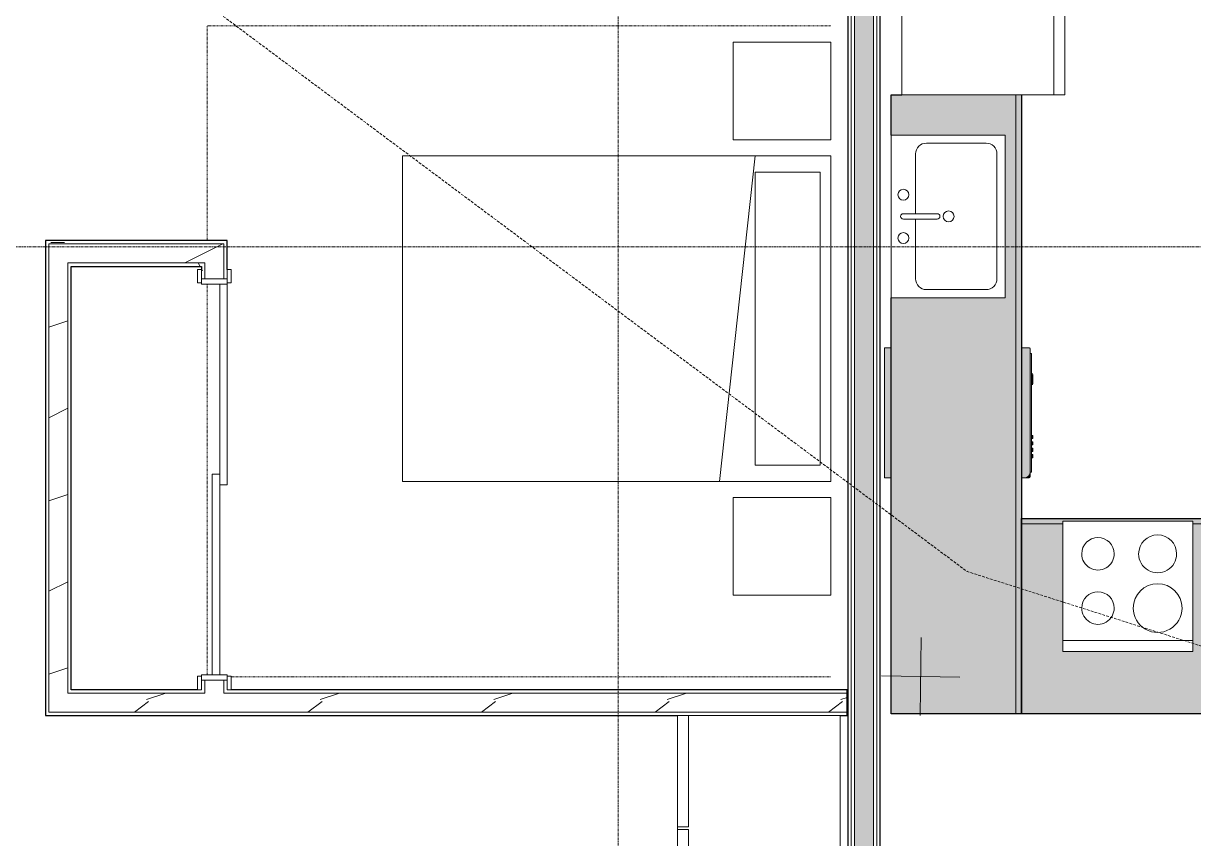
# Model space of a CAD drawing. Header units: inches. Extents: x -10205 to 13964, y -460 to 30702.
# Drawn here: x -2600.9 to -2385.2, y 11425.5 to 11575.8 of the extents above; entities that cross this region are included whole.
import ezdxf

# ---------------------------------------------------------------- set-up
doc = ezdxf.new("R2010")
doc.units = ezdxf.units.IN
doc.header["$MEASUREMENT"] = 0
for name, pattern in [('Dash 1_16_', [0.125, 0.0625, -0.0625]), ('Grid Line 1_2_', [0.875, 0.5, -0.125, 0.125, -0.125]), ('IMPORT-DASHED _2_', [0.75, 0.5, -0.25])]:
    doc.linetypes.add(name, pattern=pattern)
for name, color, linetype, lineweight in [('0-1', 7, 'Continuous', 5), ('0-4', 7, 'Continuous', 9), ('00base_6150001_dwg', 147, 'Continuous', 13), ('4', 147, 'Continuous', 13), ('A-DOOR-3', 7, 'Continuous', 9), ('A-DOOR-4', 250, 'Continuous', 13), ('A-DOOR-FRAM-2', 250, 'Continuous', 13), ('A-WALL', 113, 'Continuous', 9), ('A-WALL-5', 130, 'Continuous', 25), ('A-WALL-6', 7, 'Continuous', 9), ('A-WALL-PATT-3', 7, 'Continuous', 9), ('A-WALL-PATT-4', 8, 'Continuous', 9), ('A-WALL-PATT-5', 111, 'Continuous', 9), ('E_TOPO_DTM_Contours_Minor', 147, 'IMPORT-DASHED _2_', 13), ('I-FURN-3', 7, 'Continuous', 9), ('I-FURN-HDLN-2', 254, 'Dash 1_16_', 9), ('I-WALL-2', 2, 'Continuous', 25), ('P-SANR-FIXT-5', 7, 'Continuous', 9), ('Q-CASE-2', 254, 'Continuous', 9), ('Q-CASE-5', 130, 'Continuous', 25), ('Q-CASE-6', 7, 'Continuous', 9), ('Q-SPCQ-2', 8, 'Continuous', 9), ('Q-SPCQ-3', 7, 'Continuous', 9), ('S-GRID-1', 1, 'Grid Line 1_2_', 9)]:
    doc.layers.add(name, color=color, linetype=linetype, lineweight=lineweight)
pattern_1 = [(0, (0, 0), (61.44, 15.36), [2.534, -43.546, 2.534, -43.546, -245.76]), (0, (0, 0), (61.44, 15.36), [-92.16, 2.534, -89.626, 2.534, -43.546, -107.52]), (0, (0, 0), (61.44, 15.36), [-230.4, 2.534, -28.186, 2.534, -74.266]), (120, (23.04, 7.68), (-44.02215, 45.5286), [2.534, -43.546, 2.534, -43.546, -245.76]), (120, (23.04, 7.68), (-44.02215, 45.5286), [-92.16, 2.534, -89.626, 2.534, -43.546, -107.52]), (120, (23.04, 7.68), (-44.02215, 45.5286), [-230.4, 2.534, -28.186, 2.534, -74.266]), (240, (30.72, 38.4), (-17.41785, -60.8886), [2.534, -43.546, 2.534, -43.546, -245.76]), (240, (30.72, 38.4), (-17.41785, -60.8886), [-92.16, 2.534, -89.626, 2.534, -43.546, -107.52]), (240, (30.72, 38.4), (-17.41785, -60.8886), [-230.4, 2.534, -28.186, 2.534, -74.266])]
pattern_2 = [(216.87, (12.795, 31.987), (95.9612857, 63.9749714), [15.994, -143.942]), (206.565, (31.987, 22.391), (-31.986981, -31.986924), [35.763, -35.763]), (198.435, (31.987, 6.397), (-63.974746, -31.987128), [20.231, -80.922])]

# ---------------------------------------------------------------- blocks, each defined once
blk = doc.blocks.new('FOLDING_SLIDING CLOSET - 72_ x 80_-1372823-SITE PLAN - CAD FILE')
at = {"layer": 'A-DOOR-3'}
for p, q in [((-36.25, 3), (-38.75, 3)), ((-38.75, 3), (-38.75, 2.25)), ((-38.75, 2.25), (-36.25, 2.25)), ((-36.25, 2.25), (-36.25, 3)), ((38.75, 3), (36.25, 3)), ((36.25, 3), (36.25, 2.25)), ((36.25, 2.25), (38.75, 2.25)), ((38.75, 2.25), (38.75, 3)), ((-36.25, -2.5), (-38.75, -2.5)), ((-38.75, -2.5), (-38.75, -3.25)), ((-38.75, -3.25), (-36.25, -3.25)), ((-36.25, -3.25), (-36.25, -2.5)), ((38.75, -2.5), (36.25, -2.5)), ((36.25, -2.5), (36.25, -3.25)), ((36.25, -3.25), (38.75, -3.25)), ((38.75, -3.25), (38.75, -2.5))]:
    blk.add_line(p, q, dxfattribs=at)
at = {"layer": 'A-DOOR-4'}
for p, q in [((1, 2.25), (-36, 2.25)), ((-36, 2.25), (-36, 0.87)), ((1, 0.87), (1, 2.25)), ((-36, 0.87), (1, 0.87)), ((36, 0.87), (-1, 0.87)), ((-1, 0.87), (-1, -0.5)), ((36, -0.5), (36, 0.87)), ((-1, -0.5), (36, -0.5))]:
    blk.add_line(p, q, dxfattribs=at)
at = {"layer": 'A-DOOR-FRAM-2'}
for p, q in [((-36, 2.25), (-37, 2.25)), ((-37, 2.25), (-37, -2.5)), ((-36, -2.5), (-36, 2.25)), ((36, 2.25), (36, -2.5)), ((37, 2.25), (36, 2.25)), ((37, -2.5), (37, 2.25)), ((-37, -2.5), (-36, -2.5)), ((36, -2.5), (37, -2.5))]:
    blk.add_line(p, q, dxfattribs=at)
blk = doc.blocks.new('OD_CW_Base Cabinet - OD_CW_Base Cabinet-1413929-SITE PLAN - CAD FILE')
at = {"layer": 'Q-CASE-2'}
for points in [[(8.36, 11), (8.36, 11.5), (32.36, 11.5), (32.36, 11), (104.6, 11), (104.6, 12), (0.74, 12), (0.74, 11), (2.17, 11)], [(0.74, -24), (104.6, -24), (104.6, 11), (32.36, 11), (32.36, -12.5), (8.36, -12.5), (8.36, 11), (0.74, 11)]]:
    blk.add_hatch(color=256, dxfattribs=at).paths.add_polyline_path(points, flags=0)
at = {"layer": 'Q-CASE-5'}
for p, q in [((0.74, -24), (0.74, 12)), ((0.74, 12), (104.6, 12)), ((104.6, 12), (104.6, -24)), ((104.6, -24), (0.74, -24))]:
    blk.add_line(p, q, dxfattribs=at)
at = {"layer": 'Q-CASE-6'}
for p, q in [((0.74, 11), (0.74, 12)), ((0.74, 12), (104.6, 12)), ((8.36, 11), (0.74, 11)), ((0.74, -24), (0.74, 11)), ((0.74, 11), (8.36, 11)), ((104.6, 11), (32.36, 11)), ((32.36, 11), (104.6, 11)), ((104.6, 12), (104.6, 11)), ((104.6, 11), (104.6, -24)), ((104.6, -24), (0.74, -24))]:
    blk.add_line(p, q, dxfattribs=at)
blk = doc.blocks.new('Sink Kitchen-Single - 30_ x 21_-V25-SITE PLAN - CAD FILE')
at = {"layer": 'P-SANR-FIXT-5'}
for p, q in [((15.62, 10.59), (-14.38, 10.59)), ((-14.38, 10.59), (-14.38, -10.41)), ((15.62, -10.41), (15.62, 10.59)), ((0.12, 8.34), (0.12, 2.09)), ((1.12, 8.34), (1.12, 2.09)), ((0.12, 6.09), (-10.88, 6.09)), ((12.12, 6.09), (1.12, 6.09)), ((-12.88, 4.09), (-12.88, -6.91)), ((14.12, -6.91), (14.12, 4.09)), ((-14.38, -10.41), (15.62, -10.41)), ((-10.88, -8.91), (12.12, -8.91))]:
    blk.add_line(p, q, dxfattribs=at)
for centre, radius, start, end in [((-3.38, 8.34), 1, 360, 180), ((0.62, 8.34), 0.5, 360, 180), ((4.62, 8.34), 1, 360, 180), ((-3.38, 8.34), 1, 180, 0), ((4.62, 8.34), 1, 180, 360), ((-10.88, 4.09), 2, 90, 180), ((12.12, 4.09), 2, 360, 90), ((0.62, 0), 1, 360, 180), ((0.62, 2.09), 0.5, 180, 0), ((0.62, 0), 1, 180, 0), ((-10.88, -6.91), 2, 180, 270), ((12.12, -6.91), 2, 270, 0)]:
    blk.add_arc(centre, radius, start, end, dxfattribs=at)
blk = doc.blocks.new('Refrigerator_-_Side-by-Side_6047 - 36_ X 30_-V26-SITE PLAN - CAD FILE')
at = {"layer": 'Q-SPCQ-3'}
for p, q in [((17.87, 14.42), (-17.88, 14.42)), ((-17.88, 14.42), (-17.88, -15.58)), ((17.87, -15.58), (17.87, 14.42)), ((-17.88, -13.58), (-3.13, -13.58)), ((-17.88, -13.58), (-17.88, -15.58)), ((-3.13, -15.58), (-3.13, -13.58)), ((-2.63, -13.58), (17.87, -13.58)), ((-2.63, -13.58), (-2.63, -15.58)), ((17.87, -15.58), (17.87, -13.58)), ((-17.88, -15.58), (17.87, -15.58)), ((-3.13, -15.58), (-17.88, -15.58)), ((17.87, -15.58), (-2.63, -15.58))]:
    blk.add_line(p, q, dxfattribs=at)
blk = doc.blocks.new('Range - 24_ x 24_-1352610-SITE PLAN - CAD FILE')
at = {"layer": 'Q-SPCQ-3'}
for p, q in [((24, 24), (0, 24)), ((0, 24), (0, 0)), ((24, 0), (24, 24)), ((0, 22), (24, 22)), ((0, 0), (24, 0))]:
    blk.add_line(p, q, dxfattribs=at)
for centre, radius, start, end in [((6.5, 16), 4.5, 360, 180), ((17.5, 16), 3, 360, 180), ((6.5, 16), 4.5, 180, 0), ((17.5, 16), 3, 180, 0), ((6.5, 6), 3.5, 360, 180), ((17.5, 6), 3, 360, 180), ((6.5, 6), 3.5, 180, 0), ((17.5, 6), 3, 180, 0)]:
    blk.add_arc(centre, radius, start, end, dxfattribs=at)
blk = doc.blocks.new('OD_CW_Base Cabinet - OD_CW_Base Cabinet-1441735-SITE PLAN - CAD FILE')
at = {"layer": 'Q-CASE-2'}
for points in [[(114.87, -0.2), (114.87, 0), (0.74, 0), (0.74, -1), (114.87, -1)], [(114.87, -1), (0.74, -1), (0.74, -24), (8.17, -24), (8.17, -3), (38.17, -3), (38.17, -24), (114.87, -24)]]:
    blk.add_hatch(color=256, dxfattribs=at).paths.add_polyline_path(points, flags=0)
at = {"layer": 'Q-CASE-5'}
for p, q in [((0.74, 0), (114.87, 0)), ((114.87, 0), (114.87, -24)), ((0.74, -24), (0.74, -22)), ((8.17, -24), (0.74, -24)), ((114.87, -24), (38.17, -24))]:
    blk.add_line(p, q, dxfattribs=at)
at = {"layer": 'Q-CASE-6'}
for p, q in [((0.74, 0), (114.87, 0)), ((114.87, -1), (0.74, -1)), ((0.74, -1), (114.87, -1)), ((114.87, 0), (114.87, -1)), ((114.87, -1), (114.87, -24)), ((0.74, -24), (0.74, -22)), ((8.17, -24), (0.74, -24)), ((114.87, -24), (38.17, -24))]:
    blk.add_line(p, q, dxfattribs=at)
blk = doc.blocks.new('Bed-Standard - Queen 60_ x 79_-1433484-SITE PLAN - CAD FILE')
at = {"layer": 'I-FURN-3'}
for p, q in [((-19.31, 41.3), (40.69, 41.3)), ((-19.31, -37.7), (-19.31, 41.3)), ((40.69, 41.3), (40.69, -37.7)), ((40.69, -23.7), (-19.31, -17.13)), ((-16.31, -23.7), (37.69, -23.7)), ((-16.31, -35.7), (-16.31, -23.7)), ((37.69, -35.7), (37.69, -23.7)), ((-16.31, -35.7), (37.69, -35.7)), ((40.69, -37.7), (-19.31, -37.7))]:
    blk.add_line(p, q, dxfattribs=at)
at = {"layer": 'I-FURN-HDLN-2'}
for p, q in [((-54.95, 77.3), (17.05, 77.3)), ((25.09, 77.3), (64.69, 77.3)), ((64.69, 77.3), (64.69, -37.7)), ((-55.31, -37.7), (-55.31, 72.83))]:
    blk.add_line(p, q, dxfattribs=at)
blk = doc.blocks.new('Table-Night Stand - 18_ x 18_ x 24_-1372838-SITE PLAN - CAD FILE')
at = {"layer": 'I-FURN-3'}
for p, q in [((0.15, 0), (18.15, 0)), ((0.15, -18), (0.15, 0)), ((18.15, 0), (18.15, -18)), ((18.15, -18), (0.15, -18))]:
    blk.add_line(p, q, dxfattribs=at)
blk = doc.blocks.new('Dishwasher_15404 - 34_ counter-V77-SITE PLAN - CAD FILE')
at = {"layer": 'Q-SPCQ-2'}
h = blk.add_hatch(color=256, dxfattribs=at)
h.paths.add_polyline_path([(25.8, -24), (26.34, -23.86), (26.73, -23.46), (26.87, -22.91), (26.87, -0.2), (26.68, 0), (25.25, 0), (25.25, -24)], flags=0)
h.paths.add_polyline_path([(1.25, -24), (1.25, 0), (0, 0), (0, -24)], flags=0)
for points in [[(27.12, -22.91), (27.12, -1.09), (26.87, -1.09), (26.87, -22.91)], [(27.12, -5.81), (27.37, -5.81), (27.37, -4.96), (27.12, -4.96), (27.12, -5.55)], [(27.37, -6.66), (27.37, -5.81), (27.12, -5.81), (27.12, -6.66)], [(27.37, -16.74), (27.37, -16.15), (27.12, -16.15), (27.12, -16.74)], [(27.37, -17.92), (27.37, -17.33), (27.12, -17.33), (27.12, -17.92)], [(27.37, -19.1), (27.37, -18.51), (27.12, -18.51), (27.12, -19.1)], [(27.37, -20.28), (27.37, -19.69), (27.12, -19.69), (27.12, -20.28)], [(25.8, -24), (26.68, -24), (26.87, -23.69), (26.87, -22.93), (26.68, -23.53), (26.34, -23.86), (26.26, -23.88)]]:
    blk.add_hatch(color=256, dxfattribs=at).paths.add_polyline_path(points, flags=0)
at = {"layer": 'Q-SPCQ-3'}
for p, q in [((1.25, 0), (0, 0)), ((0, 0), (0, -24)), ((26.68, 0), (25.25, 0)), ((26.87, -22.93), (26.87, -0.2)), ((27.12, -1.09), (26.87, -1.09)), ((27.12, -1.09), (27.12, -22.91)), ((27.37, -4.82), (27.12, -4.82)), ((27.37, -4.96), (27.37, -5.81)), ((27.37, -5.81), (27.37, -6.66)), ((27.12, -6.79), (27.37, -6.79)), ((27.37, -16.15), (27.12, -16.15)), ((27.12, -16.74), (27.37, -16.74)), ((27.37, -16.15), (27.37, -16.74)), ((27.37, -17.33), (27.12, -17.33)), ((27.12, -17.92), (27.37, -17.92)), ((27.37, -18.51), (27.12, -18.51)), ((27.12, -19.1), (27.37, -19.1)), ((27.37, -17.33), (27.37, -17.92)), ((27.37, -18.51), (27.37, -19.1)), ((27.37, -19.69), (27.12, -19.69)), ((27.12, -20.28), (27.37, -20.28)), ((27.37, -19.69), (27.37, -20.28)), ((27.12, -22.91), (26.87, -22.91)), ((26.87, -23.8), (26.87, -22.93)), ((0, -24), (1.25, -24)), ((25.25, -24), (25.8, -24)), ((25.8, -24), (26.68, -24))]:
    blk.add_line(p, q, dxfattribs=at)
for centre, radius, start, end in [((26.68, -0.2), 0.197, 360, 90), ((26.68, -0.2), 0.197, 15, 75), ((25.8, -22.93), 1.07, 270, 0), ((26.68, -23.8), 0.197, 270, 0)]:
    blk.add_arc(centre, radius, start, end, dxfattribs=at)
blk = doc.blocks.new('Refrigerator_-_Side-by-Side_6047 - 36_ X 30_-1372843-SITE PLAN - CAD FILE')
at = {"layer": 'Q-SPCQ-3'}
for p, q in [((-17.88, 15.58), (17.87, 15.58)), ((-17.88, -14.42), (-17.88, 15.58)), ((-17.88, 15.58), (-3.13, 15.58)), ((-17.88, 15.58), (-17.88, 13.58)), ((-3.13, 13.58), (-3.13, 15.58)), ((-2.63, 15.58), (17.87, 15.58)), ((-2.63, 15.58), (-2.63, 13.58)), ((17.87, 15.58), (17.87, -14.42)), ((17.87, 13.58), (17.87, 15.58)), ((-3.13, 13.58), (-17.88, 13.58)), ((17.87, 13.58), (-2.63, 13.58)), ((17.87, -14.42), (-17.88, -14.42))]:
    blk.add_line(p, q, dxfattribs=at)
blk = doc.blocks.new('1750 Ox - Unit Layouts_rvt-1-SITE PLAN - CAD FILE')
at = {"layer": 'A-WALL-PATT-3'}
h = blk.add_hatch(dxfattribs=at)
h.set_pattern_fill('FP_2', color=256, style=0, pattern_type=2)
h.set_pattern_definition(pattern_1)
h.paths.add_polyline_path([(-2596.17, 11535.14), (-2563.92, 11535.14), (-2563.98, 11535.77), (-2596.17, 11535.77)], flags=0)
h = blk.add_hatch(dxfattribs=at)
h.set_pattern_fill('FP_2', color=256, style=0, pattern_type=2)
h.set_pattern_definition(pattern_1)
h.paths.add_polyline_path([(-2586.48, 11531.02), (-2568.05, 11531.02), (-2568.05, 11531.64), (-2592.05, 11531.64), (-2592.05, 11531.02)], flags=0)
h = blk.add_hatch(dxfattribs=at)
h.set_pattern_fill('FP_2', color=256, style=0, pattern_type=2)
h.set_pattern_definition(pattern_1)
h.paths.add_polyline_path([(-2568.05, 11452.97), (-2567.42, 11452.97), (-2567.42, 11454.72), (-2568.05, 11454.72)], flags=0)
h.paths.add_polyline_path([(-2567.42, 11528.72), (-2567.42, 11531.64), (-2568.05, 11531.64), (-2568.05, 11528.72)], flags=0)
at = {"layer": 'A-WALL-PATT-4'}
h = blk.add_hatch(dxfattribs=at)
h.set_pattern_fill('FP_4', color=256, style=0, pattern_type=2)
h.set_pattern_definition(pattern_2)
h.paths.add_polyline_path([(-2592.67, 11452.35), (-2592.67, 11535.14), (-2596.17, 11535.14), (-2596.17, 11452.35), (-2592.68, 11452.35)], flags=0)
h = blk.add_hatch(dxfattribs=at)
h.set_pattern_fill('FP_4', color=256, style=0, pattern_type=2)
h.set_pattern_definition(pattern_2)
h.paths.add_polyline_path([(-2567.42, 11531.64), (-2567.42, 11535.14), (-2592.67, 11535.13), (-2592.67, 11531.64), (-2568.05, 11531.64)], flags=0)
h = blk.add_hatch(dxfattribs=at)
h.set_pattern_fill('FP_4', color=256, style=0, pattern_type=2)
h.set_pattern_definition(pattern_2)
h.paths.add_polyline_path([(-2563.92, 11452.35), (-2563.92, 11454.72), (-2567.42, 11454.72), (-2567.42, 11452.35)], flags=0)
h.paths.add_polyline_path([(-2567.42, 11528.72), (-2563.92, 11528.72), (-2563.92, 11535.14), (-2567.42, 11535.14), (-2567.42, 11531.64)], flags=0)
h = blk.add_hatch(dxfattribs=at)
h.set_pattern_fill('FP_4', color=256, style=0, pattern_type=2)
h.set_pattern_definition(pattern_2)
h.paths.add_polyline_path([(-2452.01, 11448.85), (-2449.01, 11448.85), (-2449.01, 11452.35), (-2596.17, 11452.35), (-2596.17, 11448.85), (-2471.3, 11448.85)], flags=0)
at = {"layer": 'A-WALL-5'}
for p, q in [((-2596.17, 11535.77), (-2596.8, 11535.77)), ((-2596.8, 11535.77), (-2596.8, 11452.97)), ((-2592.05, 11535.77), (-2596.17, 11535.77)), ((-2568.05, 11535.77), (-2592.05, 11535.77)), ((-2563.92, 11535.77), (-2568.05, 11535.77)), ((-2563.3, 11535.77), (-2563.92, 11535.77)), ((-2563.3, 11530.47), (-2563.3, 11535.77)), ((-2592.05, 11452.97), (-2592.05, 11531.02)), ((-2592.05, 11531.02), (-2568.05, 11531.02)), ((-2568.05, 11531.02), (-2568.05, 11530.47)), ((-2596.8, 11452.97), (-2596.8, 11448.85)), ((-2568.8, 11452.97), (-2592.05, 11452.97)), ((-2449.01, 11452.97), (-2562.55, 11452.97)), ((-2449.01, 11448.22), (-2449.01, 11452.97)), ((-2596.8, 11448.85), (-2596.8, 11448.22)), ((-2596.8, 11448.22), (-2480.3, 11448.22)), ((-2450.3, 11448.22), (-2449.01, 11448.22))]:
    blk.add_line(p, q, dxfattribs=at)
at = {"layer": 'A-WALL-6'}
for p, q in [((-2596.17, 11535.14), (-2596.17, 11452.97)), ((-2596.17, 11535.14), (-2592.67, 11535.14)), ((-2592.67, 11535.14), (-2592.05, 11535.14)), ((-2592.05, 11535.14), (-2568.05, 11535.14)), ((-2568.05, 11535.14), (-2567.42, 11535.14)), ((-2567.42, 11535.14), (-2563.92, 11535.14)), ((-2563.92, 11528.72), (-2563.92, 11535.14)), ((-2592.67, 11531.64), (-2592.67, 11452.97)), ((-2592.67, 11531.64), (-2592.05, 11531.64)), ((-2592.05, 11531.64), (-2568.05, 11531.64)), ((-2568.05, 11531.64), (-2567.42, 11531.64)), ((-2567.42, 11528.72), (-2567.42, 11531.64)), ((-2567.42, 11452.97), (-2567.42, 11454.72)), ((-2563.92, 11452.97), (-2563.92, 11454.72)), ((-2596.17, 11452.35), (-2596.17, 11452.97)), ((-2596.17, 11448.85), (-2596.17, 11452.35)), ((-2592.67, 11452.35), (-2592.67, 11452.97)), ((-2592.67, 11452.35), (-2567.42, 11452.35)), ((-2567.42, 11452.35), (-2567.42, 11452.97)), ((-2563.92, 11452.35), (-2563.92, 11452.97)), ((-2563.92, 11452.35), (-2449.01, 11452.35)), ((-2596.17, 11448.85), (-2449.01, 11448.85))]:
    blk.add_line(p, q, dxfattribs=at)
at = {"layer": '0-4'}
for name, p, rotation in [('Refrigerator_-_Side-by-Side_6047 - 36_ X 30_-V26-SITE PLAN - CAD FILE', (-2424.5, 11580.54), 89.99999999999478), ('Bed-Standard - Queen 60_ x 79_-1433484-SITE PLAN - CAD FILE', (-2489.71, 11510.68), 90.00000000000259), ('Table-Night Stand - 18_ x 18_ x 24_-1372838-SITE PLAN - CAD FILE', (-2470.01, 11554.22), 90.00000000000703), ('OD_CW_Base Cabinet - OD_CW_Base Cabinet-1441735-SITE PLAN - CAD FILE', (-2416.92, 11563.4), 269.9999999999956), ('Sink Kitchen-Single - 30_ x 21_-V25-SITE PLAN - CAD FILE', (-2430.33, 11539.61), 89.99999999999653), ('FOLDING_SLIDING CLOSET - 72_ x 80_-1372823-SITE PLAN - CAD FILE', (-2565.55, 11491.72), 269.9999999999993), ('Table-Night Stand - 18_ x 18_ x 24_-1372838-SITE PLAN - CAD FILE', (-2470.01, 11470.29), 90.00000000000259), ('Range - 24_ x 24_-1352610-SITE PLAN - CAD FILE', (-2385.3, 11484.03), 180), ('Refrigerator_-_Side-by-Side_6047 - 36_ X 30_-1372843-SITE PLAN - CAD FILE', (-2464.72, 11430.35), 90.00000000000664)]:
    blk.add_blockref(name, p, dxfattribs=dict(at, rotation=rotation))
for name, p in [('Dishwasher_15404 - 34_ counter-V77-SITE PLAN - CAD FILE', (-2442.17, 11516.02)), ('OD_CW_Base Cabinet - OD_CW_Base Cabinet-1413929-SITE PLAN - CAD FILE', (-2417.66, 11472.53))]:
    blk.add_blockref(name, p, dxfattribs=at)
blk = doc.blocks.new('00base_6150001_dwg-1748108-SITE PLAN - CAD FILE')
at = {"layer": '4'}
for p, q in [((4040068.69, 3368182.4), (4040068.69, 3368196.8)), ((4040061.49, 3368189.6), (4040075.89, 3368189.6))]:
    blk.add_line(p, q, dxfattribs=at)
at = {"layer": 'E_TOPO_DTM_Contours_Minor', "flags": 128}
blk.add_lwpolyline([(4039252.62, 3365857.2), (4039020.05, 3365861.75), (4038973.88, 3365861.59), (4038861.41, 3365859.33), (4038858.64, 3365858.61), (4038857.82, 3365918.33), (4039073.1, 3365924.55), (4039206.55, 3365928.78), (4039401.42, 3365934.07), (4039520.83, 3365937.35), (4039734.14, 3365944.3), (4039804.02, 3365945.94), (4039832.71, 3365946.03), (4039862.55, 3365949.25), (4039920.65, 3366004.62), (4039966.87, 3366023.44), (4040043.61, 3366061.09), (4040104.84, 3366069.9), (4040228.65, 3366100.24), (4040263.62, 3366115.22), (4040396.93, 3366210.23), (4040430.99, 3366254.57), (4040450.75, 3366303.97), (4040457.7, 3366335.55), (4040444.05, 3366457.66), (4040453.77, 3366493.03), (4040477.6, 3366571.12), (4040499.05, 3366626.2), (4040445.52, 3366664.43), (4040407.73, 3366678.31), (4040295.79, 3366733.52), (4040295.14, 3366745.83), (4040282.12, 3366804.89), (4040249.41, 3366843.65), (4040222, 3366862), (4040173.34, 3366919.86), (4040141.85, 3367004.13), (4040085.48, 3367010.66), (4040078.42, 3366999.19), (4040078.02, 3367015.44), (4040075.56, 3367014.16), (4040073.43, 3367085.36), (4040077.03, 3367095.76), (4040087.83, 3367110.42), (4040133.79, 3367148.67), (4040142.9, 3367150.41), (4040173.34, 3367152.13), (4040248.4, 3367155.54), (4040303.61, 3367179), (4040305.01, 3367180.6), (4040314.1, 3367320.13), (4040412.19, 3367323.23), (4040464.66, 3367355.6), (4040480.33, 3367373.02), (4040447.59, 3367379.03), (4040414.9, 3367401.33), (4040302.1, 3367588.34), (4040297.77, 3367601.42), (4040292.94, 3367640.53), (4040278.76, 3367647.23), (4040258.05, 3367669.58), (4040251.75, 3367683.32), (4040228.23, 3367701.53), (4040191.93, 3367744.06), (4040088.17, 3367822.19), (4040070.89, 3367854.4), (4040053.33, 3367929.1), (4040054.6, 3367987.05), (4040071.57, 3368125.96), (4040088.2, 3368181.38), (4040227.2, 3368374.21), (4040261.3, 3368391.16), (4040298.09, 3368467.42), (4040359.33, 3368649.94), (4040330.14, 3368806.68), (4040165.36, 3368861.7), (4040095.11, 3368957.57), (4039980.83, 3369203.77), (4039973.03, 3369222.75), (4039971.1, 3369237.13), (4039953.69, 3369411.97), (4039943.81, 3369412.31), (4039948.44, 3369463.12), (4039934.76, 3369506.53), (4039957.12, 3369602.07), (4039953.45, 3369619.3), (4039952.3, 3369641.76), (4039981.14, 3369781.64), (4039927.51, 3369828.3), (4039868.14, 3369862.14), (4039854.3, 3369870.58), (4039852.33, 3369875.19), (4039836.27, 3369892.24), (4039760.55, 3369889.74), (4039752.05, 3369892.47), (4039754.27, 3369889.44), (4039754.97, 3369888.17), (4039678.61, 3369845.65), (4039658.84, 3369875.07), (4039628.93, 3369914.75), (4039604.03, 3369963.13), (4039505.98, 3369925.86), (4039392.8, 3369947.45), (4039386.34, 3369967.06), (4039355.34, 3369961.3), (4039291.9, 3369959.77), (4039275.44, 3369929.93), (4039053.74, 3369924.19), (4039026.33, 3369905.35), (4038963.01, 3369907.71), (4038857.5, 3369876.33), (4038846.53, 3369878.29), (4038792.83, 3369864.63), (4038743.69, 3369856.68), (4038561.18, 3369831.63), (4038437.3, 3369813.34), (4038377.38, 3369794.87), (4038298.26, 3369791.98), (4038204.04, 3369777.98), (4038129.91, 3369742), (4038115.48, 3369715.2), (4038125.2, 3369583.85), (4038132.66, 3369530.31), (4038120.52, 3369379.87), (4038124.98, 3369303.48), (4038132.97, 3369194.74), (4038146.33, 3369083.37), (4038137.13, 3368960.58), (4038133.53, 3368828.21), (4038156.25, 3368489.14), (4038159.61, 3368450.34), (4038160.01, 3368445.48), (4038160.4, 3368439.73), (4038163.47, 3368406.36), (4038197.72, 3368138.26), (4038241.15, 3367950.6), (4038253.15, 3367844.32), (4038267.02, 3367653.98), (4038284.33, 3367504.4), (4038306.34, 3367190.32), (4038316.18, 3367136.25), (4038373.25, 3366959.11), (4038423.65, 3366853.75), (4038455.73, 3366820.11), (4038502.89, 3366771.48), (4038552.27, 3366754.35), (4038566.57, 3366719.93), (4038649.33, 3366560.34), (4038676.33, 3366458.21), (4038714.03, 3366349.84), (4038707.53, 3366197.93), (4038692.41, 3366075.68), (4038683.5, 3365974.06), (4038681.26, 3365863.74), (4038697.14, 3365855.62), (4038793.01, 3365832.91)], dxfattribs=at)

msp = doc.modelspace()

# ---------------------------------------------------------------- hatches: boundary and pattern name
at = {"layer": 'A-WALL-PATT-5'}
h = msp.add_hatch(dxfattribs=at)
h.set_pattern_fill('FP_2', color=256, style=0, pattern_type=2)
h.set_pattern_definition(pattern_1)
h.paths.add_polyline_path([(-2448.3, 11285.91), (-2448.3, 11644.61), (-2448.92, 11644.61), (-2448.92, 11285.91)], flags=0)
h.paths.add_polyline_path([(-2448.92, 11649.36), (-2448.3, 11649.37), (-2448.3, 11661.99), (-2448.92, 11661.99), (-2448.92, 11649.99)], flags=0)
h.paths.add_polyline_path([(-2448.92, 11701.99), (-2448.3, 11701.99), (-2448.3, 11708.39), (-2448.92, 11708.39), (-2448.92, 11703.44)], flags=0)
h.paths.add_polyline_path([(-2448.3, 11748.39), (-2448.3, 11850.34), (-2448.92, 11850.34), (-2448.92, 11748.39)], flags=0)
h.paths.add_polyline_path([(-2448.3, 11855.71), (-2448.3, 11856.4), (-2448.92, 11856.34)], flags=0)
h = msp.add_hatch(dxfattribs=at)
h.set_pattern_fill('FP_2', color=256, style=0, pattern_type=2)
h.set_pattern_definition(pattern_1)
h.paths.add_polyline_path([(-2447.67, 11285.29), (-2447.67, 11645.24), (-2448.3, 11645.24), (-2448.3, 11285.29)], flags=0)
h.paths.add_polyline_path([(-2447.67, 11648.74), (-2447.74, 11661.99), (-2448.3, 11661.99), (-2448.3, 11648.74)], flags=0)
h.paths.add_polyline_path([(-2447.74, 11701.99), (-2447.67, 11701.99), (-2447.74, 11708.39), (-2448.3, 11708.39), (-2448.3, 11701.99)], flags=0)
h.paths.add_polyline_path([(-2447.74, 11748.39), (-2447.67, 11748.39), (-2447.71, 11850.34), (-2448.3, 11850.34), (-2448.3, 11748.39)], flags=0)
h.paths.add_polyline_path([(-2447.67, 11855.09), (-2447.67, 11856.4), (-2448.3, 11856.4), (-2448.3, 11855.71), (-2447.68, 11855.1)], flags=0)
h = msp.add_hatch(dxfattribs=at)
h.set_pattern_fill('FP_5', color=256, style=0, pattern_type=2)
h.set_pattern_definition([(161.57, (0.96, 0.96), (-7.6802237, -0.0009796), [0, -54.643, 6.067, 0]), (18.43, (-0.96, 0.96), (-7.6802237, 0.0009796), [0, -54.643, 6.067, 0]), (108.43, (0.96, 0.96), (3.8382953, -19.2013653), [18.211, -42.499]), (71.57, (-0.96, 0.96), (3.8382953, 19.2013653), [18.211, -42.499])])
h.paths.add_polyline_path([(-2444.17, 11285.29), (-2444.17, 11661.99), (-2447.67, 11661.99), (-2447.67, 11285.29), (-2444.17, 11285.29)], flags=0)
h.paths.add_polyline_path([(-2447.67, 11701.99), (-2444.17, 11701.99), (-2444.17, 11708.39), (-2447.67, 11708.39), (-2447.67, 11706.69)], flags=0)
h.paths.add_polyline_path([(-2447.67, 11748.39), (-2444.17, 11748.39), (-2444.17, 11850.96), (-2447.67, 11850.96), (-2447.67, 11773.64)], flags=0)
h.paths.add_polyline_path([(-2444.17, 11851.59), (-2444.17, 11856.4), (-2447.67, 11856.4), (-2447.63, 11855.05), (-2444.39, 11851.8)], flags=0)

# ---------------------------------------------------------------- linework, layer by layer
at = {"layer": 'A-WALL'}
for p, q in [((-2444.17, 11285.29), (-2444.17, 11661.99)), ((-2443.55, 11285.29), (-2443.55, 11661.99)), ((-2448.3, 11285.29), (-2448.3, 11644.61)), ((-2447.67, 11285.29), (-2447.67, 11645.24))]:
    msp.add_line(p, q, dxfattribs=at)
at = {"layer": 'I-WALL-2'}
for p, q in [((-2442.92, 11285.91), (-2442.92, 11661.99)), ((-2448.92, 11643.99), (-2448.92, 11285.91))]:
    msp.add_line(p, q, dxfattribs=at)
at = {"layer": 'S-GRID-1'}
for p, q in [((-2491.22, 9836.18), (-2491.22, 12413.74)), ((-464.45, 11534.59), (-4316.34, 11534.59))]:
    msp.add_line(p, q, dxfattribs=at)

# ---------------------------------------------------------------- block references
at = {"layer": '0-1'}
msp.add_blockref('1750 Ox - Unit Layouts_rvt-1-SITE PLAN - CAD FILE', (0, 0), dxfattribs=at)
at = {"layer": '00base_6150001_dwg', "rotation": 89.04760487178136}
msp.add_blockref('00base_6150001_dwg-1748108-SITE PLAN - CAD FILE', (3298136.14, -4084040.07), dxfattribs=at)

doc.saveas('drawing.dxf')
